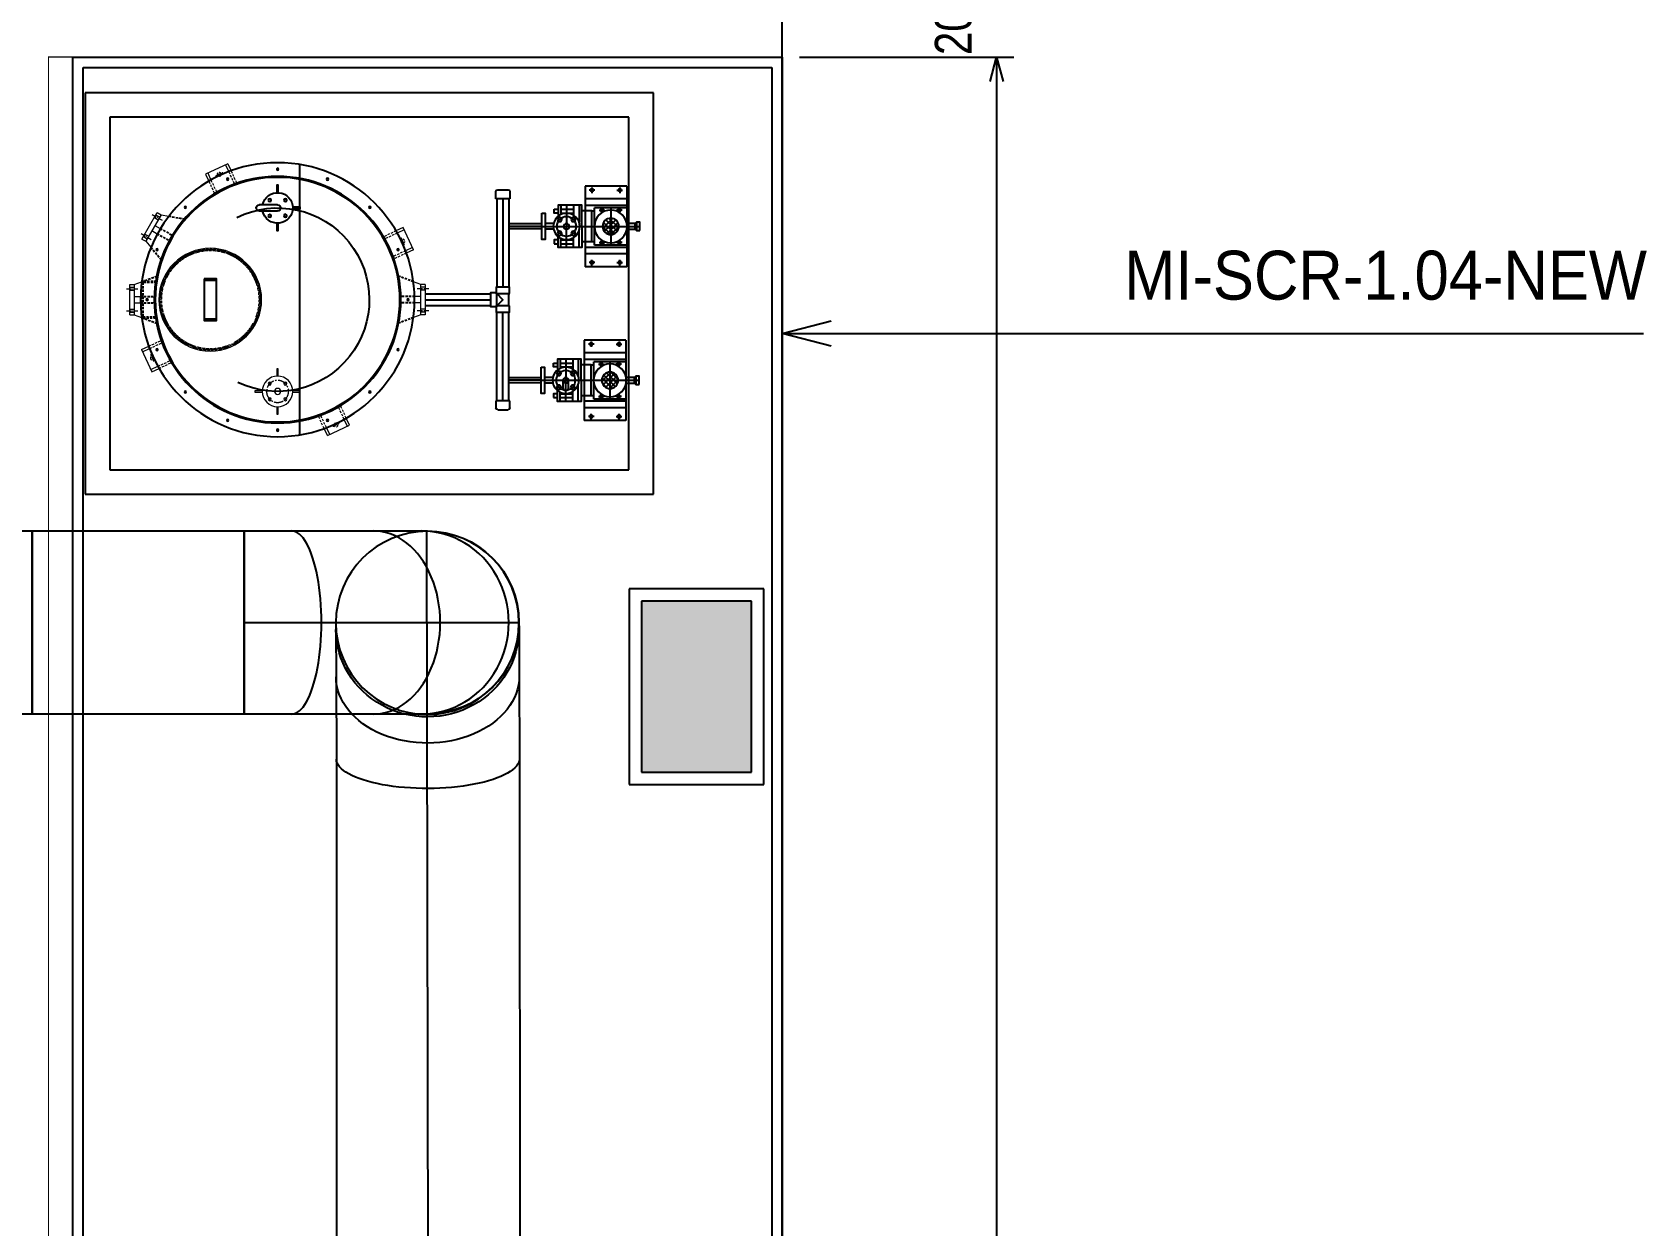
# Model space of a CAD drawing. Header units: millimetres. Extents: x -22441 to 51020, y -26401 to 84849.
# Drawn here: x 41944 to 48544, y 52023 to 56901 of the extents above; entities that cross this region are included whole.
import ezdxf

# ---------------------------------------------------------------- set-up
doc = ezdxf.new("R2010")
doc.units = ezdxf.units.MM
for name, pattern in [('CENTER', [2, 1.25, -0.25, 0.25, -0.25]), ('CENTER2', [28.575, 19.05, -3.175, 3.175, -3.175]), ('DASHED', [0.75, 0.5, -0.25]), ('HIDDEN2', [4.7625, 3.175, -1.5875]), ('IMPORT-ACAD_ISO04W100', [0]), ('IMPORT-HIDDEN', [0])]:
    doc.linetypes.add(name, pattern=pattern)
doc.layers.get('Defpoints').update_dxf_attribs({"color": 5})
doc.layers.add('!movic.Dim 16', color=253, linetype='Continuous', lineweight=5)
doc.layers.add('CSLAYER49', color=7, linetype='Continuous', lineweight=9)
doc.layers.add('KHUAT', color=7, linetype='IMPORT-HIDDEN', lineweight=9, true_color=0xcccccc)
doc.layers.add('tam', color=9, linetype='IMPORT-ACAD_ISO04W100', lineweight=9, true_color=0x808080)
for name, color, linetype in [('SEAS-CCL-DUCT TEXT', 7, 'Continuous'), ('TKS-PEA', 6, 'Continuous'), ('虚线层', 2, 'DASHED')]:
    doc.layers.add(name, color=color, linetype=linetype)
doc.styles.add('.VnBook-AntiquaH', font='')
doc.styles.add('Seas-Arial', font='arial.ttf', dxfattribs={"width": 0.9})
doc.styles.get("Standard").update_dxf_attribs({"font": 'arial.ttf'})
doc.styles.get('.VnBook-AntiquaH').set_extended_font_data('.VnArial NarrowH')
doc.dimstyles.new('1-100(MC)', dxfattribs={"dimtxt": 150, "dimasz": 100, "dimexe": 70, "dimexo": 70, "dimgap": 100, "dimtad": 1, "dimdec": 0, "dimzin": 0, "dimdsep": 46, "dimtxsty": '.VnBook-AntiquaH', "dimblk": 'OPEN30', "dimcen": 0, "dimdle": 70, "dimclrd": 8, "dimclre": 8, "dimclrt": 4, "dimadec": 0, "dimazin": 0, "dimtfac": 1, "dimtdec": 0, "dimtofl": 0, "dimtmove": 0, "dimatfit": 3, "dimldrblk": 'OPEN30', "dimfxl": 1, "dimtolj": 1, "dimtzin": 0, "dimlwd": -1, "dimlwe": -1, "dimarcsym": 0})
doc.dimstyles.new('HVAC - 100', dxfattribs={"dimscale": 100, "dimtxt": 2, "dimasz": 2, "dimexe": 1, "dimexo": 3, "dimgap": 1.5, "dimtad": 1, "dimdec": 0, "dimzin": 9, "dimdsep": 46, "dimtxsty": 'Seas-Arial', "dimcen": 0, "dimclrd": 256, "dimclre": 256, "dimclrt": 7, "dimadec": 0, "dimazin": 2, "dimtfac": 1, "dimtdec": 0, "dimtofl": 0, "dimtmove": 0, "dimatfit": 3, "dimfxl": 0.5, "dimtolj": 1, "dimtzin": 0, "dimarcsym": 0})
pattern_1 = [(45, (-29924.068, -14770.311), (-10.0441304, 10.0441304), []), (135, (-29924.068, -14770.311), (-10.0441304, -10.0441304), [])]

# ---------------------------------------------------------------- blocks, each defined once
blk = doc.blocks.new('hhhh')
at = {"color": 4, "linetype": 'HIDDEN2', "ltscale": 3}
for p, q in [((386143.3, -121908.3), (386081.3, -121885.7)), ((386148.5, -121969.3), (386091.5, -121969.3)), ((386148.5, -121994.3), (386091.5, -121994.3)), ((386143.3, -122055.3), (386081.3, -122077.9))]:
    blk.add_line(p, q, dxfattribs=at)
at = {"color": 0, "lineweight": 5, "ltscale": 0.5}
for p, q in [((386173.6, -121919.3), (386143.3, -121908.3)), ((386173.6, -122044.3), (386143.3, -122055.3))]:
    blk.add_line(p, q, dxfattribs=at)
at = {"layer": 'CSLAYER49'}
for p, q in [((386173.6, -121969.3), (386148.5, -121969.3)), ((386191.6, -121919.3), (386173.6, -121919.3)), ((386173.6, -121919.3), (386173.6, -122044.3)), ((386191.6, -121930.8), (386173.6, -121930.8)), ((386191.6, -121942.8), (386173.6, -121942.8)), ((386191.6, -122044.3), (386191.6, -121919.3)), ((386173.6, -121994.3), (386148.5, -121994.3)), ((386191.6, -122020.8), (386173.6, -122020.8)), ((386191.6, -122032.8), (386173.6, -122032.8)), ((386191.6, -122044.3), (386173.6, -122044.3))]:
    blk.add_line(p, q, dxfattribs=at)
at = {"layer": 'CSLAYER49', "color": 19, "linetype": 'CENTER2'}
for p, q in [((386205.8, -121936.8), (386158.6, -121936.8)), ((386205.8, -122026.8), (386158.6, -122026.8))]:
    blk.add_line(p, q, dxfattribs=at)
blk = doc.blocks.new('HJKGHJ')
blk.add_lwpolyline([(327822.6, -204890.1), (327822.6, -204720.1), (327872.6, -204720.1), (327872.6, -204890.1)], close=True)
at = {"color": 0, "lineweight": 5, "ltscale": 0.5}
blk.add_circle((327847.6, -204805.1), 210, dxfattribs=at)
at = {"layer": 'KHUAT', "linetype": 'DASHED', "lineweight": 5, "ltscale": 2}
for radius in [206, 204, 200]:
    blk.add_circle((327847.6, -204805.1), radius, dxfattribs=at)
at = {"layer": '虚线层', "ltscale": 3}
for p, q in [((327822.6, -204727.1), (327872.6, -204727.1)), ((327872.6, -204883.1), (327822.6, -204883.1))]:
    blk.add_line(p, q, dxfattribs=at)
blk = doc.blocks.new('*U12')
at = {"color": 0, "linetype": 'CENTER2', "transparency": 16777216}
for p, q in [((-5.12, 0), (-1, 0)), ((0, 1), (0, 5.12)), ((1, 0), (5.12, 0)), ((0, -5.12), (0, -1))]:
    blk.add_line(p, q, dxfattribs=at)
at = {"color": 0, "linetype": 'Continuous', "transparency": 16777216}
for p, q in [((-0.5, 0), (0.5, 0)), ((0, -0.5), (0, 0.5))]:
    blk.add_line(p, q, dxfattribs=at)
blk = doc.blocks.new('*U11')
blk.add_circle((0, 0), 5)
at = {"linetype": 'CENTER2'}
blk.add_blockref('*U12', (0, 0), dxfattribs=at)
blk = doc.blocks.new('*U10')
at = {"layer": '!movic.Dim 16', "color": 0, "linetype": 'ByBlock', "lineweight": -2, "transparency": 16777216}
for p, rotation in [((329332.6, -204410.2), 22.5), ((329332.6, -204410.2), 22.5), ((329332.6, -204410.2), 22.5), ((329332.6, -204410.2), 22.5), ((329740.7, -204410.2), 337.4999999999999), ((329740.7, -204410.2), 337.4999999999999), ((329740.7, -204410.2), 337.4999999999999), ((329740.7, -204410.2), 337.4999999999999), ((329159.5, -204525.8), 44.99999999999999), ((329159.5, -204525.8), 44.99999999999999), ((329159.5, -204525.8), 44.99999999999999), ((329159.5, -204525.8), 44.99999999999999), ((329913.8, -204525.8), 315), ((329913.8, -204525.8), 315), ((329913.8, -204525.8), 315), ((329913.8, -204525.8), 315), ((329043.9, -204698.9), 67.50000000000001), ((329043.9, -204698.9), 67.50000000000001), ((329043.9, -204698.9), 67.50000000000001), ((329043.9, -204698.9), 67.50000000000001), ((330029.4, -204698.9), 292.5000000000001), ((330029.4, -204698.9), 292.5000000000001), ((330029.4, -204698.9), 292.5000000000001), ((330029.4, -204698.9), 292.5000000000001), ((329003.3, -204902.9), 89.99999999999999), ((329003.3, -204902.9), 89.99999999999999), ((329003.3, -204902.9), 89.99999999999999), ((329003.3, -204902.9), 89.99999999999999), ((330070, -204902.9), 270), ((330070, -204902.9), 270), ((330070, -204902.9), 270), ((330070, -204902.9), 270), ((329043.9, -205107), 112.5), ((329043.9, -205107), 112.5), ((329043.9, -205107), 112.5), ((329043.9, -205107), 112.5), ((330029.4, -205107), 247.5), ((330029.4, -205107), 247.5), ((330029.4, -205107), 247.5), ((330029.4, -205107), 247.5), ((329159.5, -205280.1), 135), ((329159.5, -205280.1), 135), ((329159.5, -205280.1), 135), ((329159.5, -205280.1), 135), ((329913.8, -205280.1), 225), ((329913.8, -205280.1), 225), ((329913.8, -205280.1), 225), ((329913.8, -205280.1), 225), ((329332.6, -205395.7), 157.5), ((329332.6, -205395.7), 157.5), ((329332.6, -205395.7), 157.5), ((329332.6, -205395.7), 157.5), ((329740.7, -205395.7), 202.5), ((329740.7, -205395.7), 202.5), ((329740.7, -205395.7), 202.5), ((329740.7, -205395.7), 202.5), ((329536.7, -205436.3), 180), ((329536.7, -205436.3), 180), ((329536.7, -205436.3), 180), ((329536.7, -205436.3), 180)]:
    blk.add_blockref('*U11', p, dxfattribs=dict(at, rotation=rotation))
blk.add_blockref('*U11', (329536.7, -204369.6), dxfattribs=at)
blk = doc.blocks.new('llll')
at = {"color": 4, "linetype": 'HIDDEN2', "ltscale": 3}
for p, q in [((385563.6, -122428.5), (385563.6, -122477.8)), ((385567.6, -122429.2), (385567.6, -122477.8)), ((385709.6, -122477.8), (385709.6, -122429.2)), ((385713.6, -122477.8), (385713.6, -122428.5))]:
    blk.add_line(p, q, dxfattribs=at)
for points in [[(385570.6, -122480.8), (385706.6, -122480.8)], [(385570.6, -122484.8), (385706.6, -122484.8)]]:
    blk.add_lwpolyline(points, dxfattribs=at)
for centre, radius, start, end in [((385570.6, -122477.8), 7, 180, 270), ((385570.6, -122477.8), 3, 180, 270), ((385706.6, -122477.8), 3, 270, 0), ((385706.6, -122477.8), 7, 270, 0)]:
    blk.add_arc(centre, radius, start, end, dxfattribs=at)
blk = doc.blocks.new('ghdghdhdhd')
at = {"layer": 'CSLAYER49'}
for centre, radius in [((-254434.3, 27494.9), 62.5), ((-254434.3, 27539.9), 6), ((-254479.3, 27494.9), 6), ((-254434.3, 27494.9), 12.5), ((-254389.3, 27494.9), 6), ((-254434.3, 27449.9), 6)]:
    blk.add_circle(centre, radius, dxfattribs=at)
at = {"layer": 'CSLAYER49', "color": 19, "linetype": 'CENTER2', "ltscale": 2}
blk.add_circle((-254434.3, 27494.9), 45, dxfattribs=at)
blk = doc.blocks.new('*U16')
at = {"color": 0, "lineweight": 5, "ltscale": 0.5}
for p, q in [((-50, 44.9), (-50, 12.4)), ((-50, 44.9), (50, 44.9)), ((-40, 44.9), (-40, 13.3)), ((40, 44.9), (40, 13.3)), ((50, 44.9), (50, 12.4))]:
    blk.add_line(p, q, dxfattribs=at)
at = {"color": 7, "linetype": 'HIDDEN2', "ltscale": 3}
for p, q in [((-50, 12.4), (-50, -44.9)), ((-40, 13.3), (-40, -43.9)), ((40, 13.3), (40, -43.9)), ((50, 12.4), (50, -44.9))]:
    blk.add_line(p, q, dxfattribs=at)
blk.add_circle((0, 19.9), 8, dxfattribs=at)
at = {"layer": 'tam', "color": 253, "linetype": 'CENTER', "lineweight": 5, "ltscale": 0.2}
blk.add_line((-16, 19.9), (16, 19.9), dxfattribs=at)
blk = doc.blocks.new('*U15')
at = {"layer": '!movic.Dim 16', "color": 0, "linetype": 'ByBlock', "lineweight": -2, "transparency": 16777216}
blk.add_blockref('*U16', (329536.7, -204013.3), dxfattribs=at)
for p, rotation in [((328991.5, -204558.4), 90), ((328991.5, -204558.4), 90), ((328991.5, -204558.4), 90), ((328991.5, -204558.4), 90), ((330081.8, -204558.4), 270), ((330081.8, -204558.4), 270), ((330081.8, -204558.4), 270), ((330081.8, -204558.4), 270), ((329536.7, -205103.5), 180), ((329536.7, -205103.5), 180), ((329536.7, -205103.5), 180), ((329536.7, -205103.5), 180)]:
    blk.add_blockref('*U16', p, dxfattribs=dict(at, rotation=rotation))
blk = doc.blocks.new('*U18')
at = {"color": 0, "lineweight": 5, "ltscale": 0.5}
blk.add_lwpolyline([(-15, 2.5), (15, 2.5), (15, -2.5), (-15, -2.5)], dxfattribs=at)
blk = doc.blocks.new('*U17')
at = {"layer": '!movic.Dim 16', "color": 0, "linetype": 'ByBlock', "lineweight": -2, "transparency": 16777216}
for p, rotation in [((385988.6, -121904.3), 89.99999999999997), ((385988.6, -121904.3), 89.99999999999997), ((385988.6, -121904.3), 89.99999999999997), ((385988.6, -121904.3), 89.99999999999997), ((385911.2, -121981.8), 179.9999999999999), ((385911.2, -121981.8), 179.9999999999999), ((385911.2, -121981.8), 179.9999999999999), ((385911.2, -121981.8), 179.9999999999999), ((385988.6, -122059.3), 269.9999999999999), ((385988.6, -122059.3), 269.9999999999999), ((385988.6, -122059.3), 269.9999999999999), ((385988.6, -122059.3), 269.9999999999999)]:
    blk.add_blockref('*U18', p, dxfattribs=dict(at, rotation=rotation))
blk.add_blockref('*U18', (386066.1, -121981.8), dxfattribs=at)
blk = doc.blocks.new('PVC112')
for p, q in [((-25, 24), (-28, 24)), ((0, 24), (3, 24)), ((-25, -24), (-28, -24)), ((0, -24), (3, -24))]:
    blk.add_line(p, q)
blk.add_lwpolyline([(-25, 24.5), (-25, -24.5, 0.414214), (-23, -26.5), (0, -26.5), (0, 26.5), (-23, 26.5, 0.414214)], format="xyb", close=True)
blk = doc.blocks.new('A$7E95C11161D139')
at = {"lineweight": -3, "ltscale": 20, "transparency": 33554523}
h = blk.add_hatch(color=256, dxfattribs=at)
h.dxf.hatch_style = 1
h.paths.add_polyline_path([(-2923.7, 2774.8), (-2223.7, 2774.8), (-2223.7, 2324.8), (-2923.7, 2324.8)])
at = {"lineweight": -3, "ltscale": 0.5}
h = blk.add_hatch(dxfattribs=at)
h.set_pattern_fill('ANSI37', color=256, scale=113.636364, angle=90, style=0)
h.set_pattern_definition(pattern_1)
edge = h.paths.add_edge_path()
edge.add_arc((-1321.3, 2196.1), 33.5, 90, 450)
h = blk.add_hatch(dxfattribs=at)
h.set_pattern_fill('ANSI37', color=256, scale=113.636364, angle=90, style=0)
h.set_pattern_definition(pattern_1)
edge = h.paths.add_edge_path()
edge.add_arc((-692.3, 2199.1), 33.5, 90, 450)
at = {"lineweight": -3, "ltscale": 20}
for p, q in [((0, 2900), (-17000, 2900)), ((-42, 2858), (-16958, 2858)), ((-42, 42), (-42, 2858)), ((0, 0), (0, 2900)), ((-1786.6, 2373.4), (-145.6, 2373.4)), ((-1786.6, 50.7), (-1786.6, 2373.4)), ((-145.6, 2373.4), (-145.6, 50.7)), ((-1686.6, 2273.4), (-245.6, 2273.4)), ((-1686.6, 150.7), (-1686.6, 2273.4)), ((-245.6, 2273.4), (-245.6, 150.7)), ((-1434.1, 1787), (-1404.6, 1787)), ((-1404.6, 1787), (-1404.6, 1729.8)), ((-549.3, 1787), (-578.9, 1787)), ((-578.9, 1787), (-578.9, 1729.8)), ((-1441.3, 1737), (-1441.3, 1779.9)), ((-1404.6, 1729.8), (-1434.1, 1729.8)), ((-578.9, 1729.8), (-549.3, 1729.8)), ((-542.2, 1737), (-542.2, 1779.9)), ((-245.6, 150.7), (-1686.6, 150.7)), ((-16958, 42), (-42, 42)), ((-145.6, 50.7), (-1786.6, 50.7)), ((-17000, 0), (0, 0))]:
    blk.add_line(p, q, dxfattribs=at)
at = {"lineweight": -3}
for p, q in [((-2973.7, 2274.8), (-2973.7, 2824.8)), ((-2973.7, 2824.8), (-2173.7, 2824.8)), ((-2923.7, 2324.8), (-2923.7, 2774.8)), ((-2923.7, 2774.8), (-2223.7, 2774.8)), ((-2223.7, 2774.8), (-2223.7, 2324.8)), ((-2173.7, 2824.8), (-2173.7, 2274.8)), ((-2223.7, 2324.8), (-2923.7, 2324.8)), ((-1321.3, 1915), (-1321.3, 2315)), ((-692.3, 1917.9), (-692.3, 2317.9)), ((-2173.7, 2274.8), (-2973.7, 2274.8)), ((-1156.6, 2261.5), (-1486.1, 2261.5)), ((-1486.1, 2261.5), (-1486.1, 2091.1)), ((-1469.1, 2221.8), (-1469.1, 2244.5)), ((-1433.9, 2261.5), (-1433.9, 2091.1)), ((-1407.1, 2261.5), (-1407.1, 2091.1)), ((-1245.5, 2261.5), (-1397.8, 2261.5)), ((-1235.6, 2261.5), (-1235.6, 2091.1)), ((-1208.8, 2261.5), (-1208.8, 2091.1)), ((-1173.6, 2221.8), (-1173.6, 2244.5)), ((-1156.6, 2261.5), (-1156.6, 2091.1)), ((-857.1, 2264.5), (-857.1, 2094)), ((-527.5, 2264.5), (-857.1, 2264.5)), ((-840, 2224.7), (-840, 2247.4)), ((-804.8, 2264.5), (-804.8, 2094)), ((-778.1, 2264.5), (-778.1, 2094)), ((-616.5, 2264.5), (-768.7, 2264.5)), ((-606.6, 2264.5), (-606.6, 2094)), ((-579.8, 2264.5), (-579.8, 2094)), ((-544.6, 2224.7), (-544.6, 2247.4)), ((-527.5, 2264.5), (-527.5, 2094)), ((-1480.4, 2233.1), (-1457.7, 2233.1)), ((-1162.2, 2233.1), (-1185, 2233.1)), ((-851.4, 2236.1), (-828.7, 2236.1)), ((-533.2, 2236.1), (-555.9, 2236.1)), ((-1480.4, 2119.5), (-1457.7, 2119.5)), ((-1469.1, 2130.9), (-1469.1, 2108.1)), ((-1397.8, 2130.2), (-1245.5, 2130.2)), ((-1384.4, 2130.2), (-1384.4, 2077.9)), ((-1384.4, 2118.9), (-1258.3, 2118.9)), ((-1258.3, 2118.9), (-1258.3, 2130.2)), ((-1258.3, 2118.9), (-1258.3, 2077.9)), ((-1162.2, 2119.5), (-1185, 2119.5)), ((-1173.6, 2130.9), (-1173.6, 2108.1)), ((-851.4, 2122.4), (-828.7, 2122.4)), ((-840, 2133.8), (-840, 2111.1)), ((-768.7, 2133.2), (-616.5, 2133.2)), ((-755.4, 2133.2), (-755.4, 2080.9)), ((-755.4, 2121.8), (-629.2, 2121.8)), ((-629.2, 2121.8), (-629.2, 2133.2)), ((-629.2, 2121.8), (-629.2, 2080.9)), ((-533.2, 2122.4), (-555.9, 2122.4)), ((-544.6, 2133.8), (-544.6, 2111.1)), ((-1156.6, 2091.1), (-1486.1, 2091.1)), ((-1407.7, 2066.6), (-1338.6, 2066.6)), ((-1235, 2066.6), (-1304.1, 2066.6)), ((-527.5, 2094), (-857.1, 2094)), ((-778.7, 2069.5), (-709.6, 2069.5)), ((-778.7, 2046.8), (-738.2, 2046.8)), ((-605.9, 2069.5), (-675, 2069.5)), ((-605.9, 2046.8), (-646.4, 2046.8)), ((-1407.7, 2043.9), (-1367.2, 2043.9)), ((-1407.7, 2015.4), (-1321.3, 2015.4)), ((-1407.7, 1992.7), (-1370.3, 1992.7)), ((-1353.6, 2026), (-1321.3, 2026)), ((-1353.6, 2004.9), (-1321.3, 2004.9)), ((-1321.3, 2004.9), (-1321.3, 2026)), ((-1321.3, 2023.7), (-1319.1, 2023.7)), ((-1235, 2015.4), (-1321.3, 2015.4)), ((-1321.3, 2007.2), (-1319.1, 2007.2)), ((-1235, 2043.9), (-1275.4, 2043.9)), ((-1235, 1992.7), (-1272.4, 1992.7)), ((-778.7, 2018.4), (-692.3, 2018.4)), ((-778.7, 1995.7), (-741.3, 1995.7)), ((-605.9, 2018.4), (-692.3, 2018.4)), ((-605.9, 1995.7), (-643.4, 1995.7)), ((-1332.7, 1962.7), (-1332.7, 1928.6)), ((-1310, 1962.7), (-1310, 1928.6)), ((-703.7, 1965.6), (-703.7, 1931.5)), ((-680.9, 1965.6), (-680.9, 1931.5)), ((-2685.7, 700.8), (-2685.7, -165.8)), ((-2685.7, 700.8), (-1936.9, 700.8)), ((-1936.9, 700.8), (-2685.7, 700.8)), ((-1936.9, -165.8), (-1936.9, 700.8)), ((-2685.7, -165.8), (-1936.9, -165.8))]:
    blk.add_line(p, q, dxfattribs=at)
at = {"lineweight": -3, "ltscale": 0.5}
for p, q in [((-1397.8, 2261.5), (-1397.8, 2130.2)), ((-1338.4, 2301.3), (-1332.7, 2296.1)), ((-1332.7, 2296.1), (-1310, 2296.1)), ((-1304.3, 2301.3), (-1310, 2296.1)), ((-1245.5, 2261.5), (-1245.5, 2130.2)), ((-768.7, 2264.5), (-768.7, 2133.2)), ((-758.5, 2245.7), (-758.5, 2222.9)), ((-709.4, 2304.3), (-703.7, 2299)), ((-703.7, 2299), (-680.9, 2299)), ((-675.3, 2304.3), (-680.9, 2299)), ((-626.1, 2245.7), (-626.1, 2222.9)), ((-616.5, 2264.5), (-616.5, 2133.2)), ((-1376.2, 2231.4), (-1398.9, 2231.4)), ((-1245.5, 2196.1), (-1397.8, 2196.1)), ((-1387.5, 2242.7), (-1387.5, 2220)), ((-1266.5, 2231.4), (-1243.8, 2231.4)), ((-1255.1, 2242.7), (-1255.1, 2220)), ((-747.2, 2234.3), (-769.9, 2234.3)), ((-616.5, 2199.1), (-768.7, 2199.1)), ((-637.5, 2234.3), (-614.7, 2234.3)), ((-1376.2, 2160.4), (-1398.9, 2160.4)), ((-1387.5, 2149), (-1387.5, 2171.8)), ((-1266.5, 2160.4), (-1243.8, 2160.4)), ((-1255.1, 2149), (-1255.1, 2171.8)), ((-747.2, 2163.3), (-769.9, 2163.3)), ((-758.5, 2152), (-758.5, 2174.7)), ((-637.5, 2163.3), (-614.7, 2163.3)), ((-626.1, 2152), (-626.1, 2174.7)), ((-762.8, 1995.7), (-762.8, 2046.8)), ((-746.9, 1995.7), (-746.9, 2046.8)), ((-637.8, 1995.7), (-637.8, 2046.8)), ((-621.9, 1995.7), (-621.9, 2046.8)), ((-1391.8, 1992.7), (-1391.8, 2043.9)), ((-1375.9, 1992.7), (-1375.9, 2043.9)), ((-1266.8, 1992.7), (-1266.8, 2043.9)), ((-1250.9, 1992.7), (-1250.9, 2043.9)), ((-629.2, 762), (-629.2, 837)), ((-604.2, 837), (-604.2, 762))]:
    blk.add_line(p, q, dxfattribs=at)
at = {"lineweight": -3, "extrusion": (0.99999, -0.004519, 0)}
for p, q in [((-2866.3, 1826.6), (-4917.2, 1827.4)), ((-2530.7, 1825), (-2866.3, 1826.6)), ((-2336.8, 1824.2), (-2530.7, 1825)), ((-2311.3, 1824), (-2336.8, 1824.2)), ((-2869.7, 1077.7), (-4920.6, 1078.6)), ((-2534, 1076.2), (-2869.7, 1077.7)), ((-2340.2, 1075.3), (-2534, 1076.2)), ((-2314.7, 1075.2), (-2340.2, 1075.3))]:
    blk.add_line(p, q, dxfattribs=at)
at = {"lineweight": -3, "ltscale": 0.3}
blk.add_line((-1016.5, 1782.8), (-967, 1782.8), dxfattribs=at)
at = {"lineweight": -3, "extrusion": (-3.9317e-05, 1, 0)}
for p, q in [((-2685.7, 1449.6), (-2685.7, 1424.1)), ((-2685.7, 1424.1), (-2685.7, 1230.3)), ((-2685.7, 1230.3), (-2685.7, 894.6)), ((-2685.7, 894.6), (-2685.7, 700.8))]:
    blk.add_line(p, q, dxfattribs=at)
at = {"lineweight": -3}
for points in [[(-1338.4, 2315), (-1304.3, 2315), (-1304.3, 2301.3), (-1338.4, 2301.3)], [(-709.4, 2317.9), (-675.3, 2317.9), (-675.3, 2304.3), (-709.4, 2304.3)], [(-1391.8, 1965.4), (-1391.8, 1981.4), (-1375.9, 1981.4), (-1375.9, 1965.4)], [(-1250.9, 1965.4), (-1250.9, 1981.4), (-1266.8, 1981.4), (-1266.8, 1965.4)], [(-762.8, 1968.4), (-762.8, 1984.3), (-746.9, 1984.3), (-746.9, 1968.4)], [(-621.9, 1968.4), (-621.9, 1984.3), (-637.8, 1984.3), (-637.8, 1968.4)]]:
    blk.add_lwpolyline(points, close=True, dxfattribs=at)
for points in [[(-1310, 2296.1), (-1310, 2261.5), (-1332.7, 2261.5), (-1332.7, 2296.1)], [(-680.9, 2299), (-680.9, 2264.5), (-703.7, 2264.5), (-703.7, 2299)], [(-1321.3, 2077.9), (-1407.7, 2077.9), (-1407.7, 1981.4), (-1363.2, 1981.4)], [(-1321.3, 2077.9), (-1235, 2077.9), (-1235, 1981.4), (-1279.5, 1981.4)], [(-692.3, 2080.9), (-778.7, 2080.9), (-778.7, 1984.3), (-734.2, 1984.3)], [(-692.3, 2080.9), (-605.9, 2080.9), (-605.9, 1984.3), (-650.5, 1984.3)], [(-1331.8, 1915), (-1331.8, 1782.8)], [(-1321.3, 1915), (-1321.3, 1782.8)], [(-1310.9, 1915), (-1310.9, 1782.8)], [(-702.8, 1917.9), (-702.8, 1785.7)], [(-692.3, 1917.9), (-692.3, 1785.7)], [(-681.9, 1917.9), (-681.9, 1785.7)], [(-2311.3, 700.8), (-2311.3, 1824)], [(-1404.6, 1782.8), (-1042.3, 1782.8)], [(-578.9, 1782.8), (-941.2, 1782.8)], [(-1404.6, 1758.4), (-1042.3, 1758.4)], [(-1404.6, 1734.1), (-1042.3, 1734.1)], [(-578.9, 1758.4), (-941.2, 1758.4)], [(-578.9, 1734.1), (-941.2, 1734.1)], [(-1016.1, 1441), (-1016.1, 1707.5)], [(-991.7, 1441), (-991.7, 1707.5)], [(-967.3, 1441), (-967.3, 1707.5)], [(-4918.9, 1453), (-1938.6, 1447.9)], [(-1936.9, 700.8), (-1936.9, 1449.6)]]:
    blk.add_lwpolyline(points, dxfattribs=at)
at = {"lineweight": -3, "ltscale": 0.5, "flags": 128}
for points in [[(-1267.4, 1915), (-1267.4, 1928.6), (-1375.3, 1928.6), (-1375.3, 1915)], [(-638.3, 1917.9), (-638.3, 1931.5), (-746.3, 1931.5), (-746.3, 1917.9)]]:
    blk.add_lwpolyline(points, close=True, dxfattribs=at)
at = {"lineweight": -3, "ltscale": 0.3}
blk.add_lwpolyline([(-1016.5, 1733.3), (-991.7, 1758.1), (-967, 1733.3)], dxfattribs=at)
at = {"lineweight": -3, "ltscale": 0.5, "const_width": 8}
blk.add_lwpolyline([(-439, 927), (-1544.4, 927)], dxfattribs=at)
at = {"lineweight": -3, "ltscale": 0.5}
for points in [[(-619.2, 899.5), (-619.2, 929.5), (-614.2, 929.5), (-614.2, 899.5)], [(-679.2, 834.5), (-709.2, 834.5), (-709.2, 839.5), (-679.2, 839.5)], [(-554.3, 839.5), (-524.2, 839.5), (-524.2, 834.5), (-554.3, 834.5)]]:
    blk.add_lwpolyline(points, dxfattribs=at)
for centre, radius in [((-1321.3, 2196.1), 67), ((-692.3, 2199.1), 67), ((-1387.5, 2231.4), 5.68), ((-1321.3, 2196.1), 33.5), ((-1255.1, 2231.4), 5.68), ((-758.5, 2234.3), 5.68), ((-692.3, 2199.1), 33.5), ((-626.1, 2234.3), 5.68), ((-1387.5, 2160.4), 5.68), ((-1255.1, 2160.4), 5.68), ((-758.5, 2163.3), 5.68), ((-626.1, 2163.3), 5.68), ((-1321.3, 2015.4), 54), ((-692.3, 2018.4), 54), ((-1321.3, 2015.4), 11.4), ((-692.3, 2018.4), 11.4), ((-991.7, 837), 560), ((-991.7, 837), 504), ((-991.7, 837), 500), ((-648.5, 868.8), 6), ((-584.9, 868.8), 6), ((-648.5, 805.2), 6), ((-584.9, 805.2), 6)]:
    blk.add_circle(centre, radius, dxfattribs=at)
at = {"lineweight": -3}
for centre, radius in [((-1469.1, 2233.1), 5.68), ((-1173.6, 2233.1), 5.68), ((-840, 2236.1), 5.68), ((-544.6, 2236.1), 5.68), ((-1469.1, 2119.5), 5.68), ((-1173.6, 2119.5), 5.68), ((-840, 2122.4), 5.68), ((-544.6, 2122.4), 5.68), ((-1321.3, 2015.4), 39.8), ((-1349.5, 2043.6), 8.52), ((-1293.2, 2043.6), 8.52), ((-692.3, 2018.4), 39.8), ((-720.4, 2046.5), 8.52), ((-664.2, 2046.5), 8.52), ((-1349.5, 1987.3), 8.52), ((-1293.2, 1987.3), 8.52), ((-720.4, 1990.3), 8.52), ((-664.2, 1990.3), 8.52), ((-2313, 1449.6), 374.4)]:
    blk.add_circle(centre, radius, dxfattribs=at)
for centre, radius, start, end in [((-1353.6, 2015.4), 10.5, 90, 270), ((-2311.3, 1449.6), 374.4, 0.00225, 180.00225)]:
    blk.add_arc(centre, radius, start, end, dxfattribs=at)
at = {"lineweight": -3, "ltscale": 20}
for centre, start, end in [((-1434.1, 1779.9), 90, 180), ((-549.3, 1779.9), 360, 90), ((-1434.1, 1737), 180, 270), ((-549.3, 1737), 270, 360)]:
    blk.add_arc(centre, 7.15, start, end, dxfattribs=at)
at = {"lineweight": -3, "ltscale": 0.5}
for centre, radius, start, end in [((-991.7, 837), 375, 333.63192, 205.69403), ((-616.7, 837), 62.5, 281.53696, 258.46304), ((-616.7, 837), 12.5, 0, 180), ((-616.7, 762), 12.5, 180, 0)]:
    blk.add_arc(centre, radius, start, end, dxfattribs=at)
at = {"lineweight": -3}
for centre, ratio in [((-2868, 1452.1), 0.324933), ((-2532.3, 1450.6), 0.725788), ((-2338.5, 1449.8), 0.957222)]:
    blk.add_ellipse(centre, major_axis=(1.7, 374.4), ratio=ratio, start_param=0, end_param=3.141593, dxfattribs=at)
at = {"lineweight": -3, "extrusion": (0, 0, -1)}
for centre, ratio in [((-2311.3, 1424.1), 0.957222), ((-2311.3, 1230.3), 0.725788), ((-2311.3, 894.6), 0.324933)]:
    blk.add_ellipse(centre, major_axis=(-374.4, 0), ratio=ratio, start_param=0, end_param=3.141593, dxfattribs=at)
at = {"lineweight": -3, "ltscale": 0.3, "xscale": -1.031465539112051, "yscale": 1.031465539112051, "zscale": 1.031465539112051}
blk.add_blockref('PVC112', (-1042.3, 1758.1), dxfattribs=at)
for p, rotation in [((-941.2, 1758.1), 180.0000000000001), ((-991.7, 1707.5), 90.00000000000004)]:
    blk.add_blockref('PVC112', p, dxfattribs=dict(at, rotation=rotation))
at = {"lineweight": -3, "ltscale": 0.5}
for name, p, rotation in [('*U15', (-325652.8, -211374.5), 64.99999999999996), ('hhhh', (-122973.5, -384750.6), 90), ('*U10', (-205894.7, -328699.6), 90), ('*U17', (-123348.5, -385151.6), 90), ('ghdghdhdhd', (-161837.1, 200191.1), 135), ('HJKGHJ', (-205796.8, -327285.6), 90), ('hhhh', (-88146.2, 395756.6), 299.9999999999999), ('hhhh', (120990.1, 386424.6), 270)]:
    blk.add_blockref(name, p, dxfattribs=dict(at, rotation=rotation))
blk.add_blockref('llll', (-386630.3, 122767.8), dxfattribs=at)
blk = doc.blocks.new('_Open30')
at = {"color": 0, "linetype": 'ByBlock', "lineweight": -2}
for p, q in [((-1, 0.267949), (0, 0)), ((0, 0), (-1, -0.267949)), ((0, 0), (-1, 0))]:
    blk.add_line(p, q, dxfattribs=at)
blk = doc.blocks.new('*D3542')
at = {"layer": 'Defpoints', "color": 8}
for p, q in [((45080, 56800), (45956.5, 56800)), ((45886.5, 56700), (45886.5, 39900)), ((45080, 39800), (45956.5, 39800))]:
    blk.add_line(p, q, dxfattribs=at)
at = {"layer": 'Defpoints', "color": 0}
for p in [(45010, 56800), (45010, 39800), (45886.5, 39800)]:
    blk.add_point(p, dxfattribs=at)
at = {"layer": 'Defpoints', "color": 8, "xscale": 100, "yscale": 100, "zscale": 100}
for p, rotation in [((45886.5, 56800), 90), ((45886.5, 39800), 270)]:
    blk.add_blockref('_Open30', p, dxfattribs=dict(at, rotation=rotation))
at = {"layer": 'Defpoints', "color": 4, "insert": (45710, 48300), "char_height": 150, "attachment_point": 5, "rotation": 90, "style": '.VnBook-AntiquaH'}
blk.add_mtext('\\A1;17000', dxfattribs=at)
blk = doc.blocks.new('*D3557')
at = {"layer": 'Defpoints', "color": 8}
for p, q in [((45886.5, 57100), (45886.5, 57200)), ((45070, 57000), (45956.5, 57000)), ((45080, 56800), (45956.5, 56800)), ((45886.5, 56700), (45886.5, 56600))]:
    blk.add_line(p, q, dxfattribs=at)
at = {"layer": 'Defpoints', "color": 0}
for p in [(45000, 57000), (45010, 56800), (45886.5, 56800)]:
    blk.add_point(p, dxfattribs=at)
at = {"layer": 'Defpoints', "color": 8, "xscale": 100, "yscale": 100, "zscale": 100}
for p, rotation in [((45886.5, 57000), 270), ((45886.5, 56800), 90)]:
    blk.add_blockref('_Open30', p, dxfattribs=dict(at, rotation=rotation))
at = {"layer": 'Defpoints', "color": 4, "insert": (45710, 56951.4), "char_height": 150, "attachment_point": 5, "rotation": 90, "style": '.VnBook-AntiquaH'}
blk.add_mtext('\\A1;200', dxfattribs=at)

msp = doc.modelspace()

# ---------------------------------------------------------------- block references
at = {"xscale": -1, "rotation": 269.9999999999998}
msp.add_blockref('A$7E95C11161D139', (42109.6, 56800), dxfattribs=at)

# ---------------------------------------------------------------- texts
at = {"color": 0, "lineweight": 18, "insert": (46407.8, 56008.4), "char_height": 200, "width": 2409.403, "attachment_point": 1, "line_spacing_factor": 0.8}
msp.add_mtext('\\pxql,sm1.000000000000016,;{\\W0.9;MI-SCR-1.04-NEW}', dxfattribs=at)

# ---------------------------------------------------------------- next in the draw order: linework, layer by layer
at = {"color": 1, "const_width": 5}
msp.add_lwpolyline([(42010, 56800), (45010, 56800), (45010, 39800), (42010, 39800)], close=True, dxfattribs=at)
at = {"layer": 'SEAS-CCL-DUCT TEXT'}
msp.add_xline((45010, 64109.7), (0, 1), dxfattribs=at)
at = {"layer": 'TKS-PEA'}
msp.add_lwpolyline([(41745.3, 54863.1), (41943.8, 54863.1), (41943.8, 54114.3), (41745.3, 54114.3)], close=True, dxfattribs=at)

# ---------------------------------------------------------------- next in the draw order: dimensions: what is measured, and where the dimension line sits
at = {"layer": 'Defpoints'}
dim = msp.add_linear_dim(base=(45886.5, 56800), p1=(45000, 57000), p2=(45010, 56800), angle=90, dimstyle='1-100(MC)', dxfattribs=at)
dim.commit()
dim.dimension.update_dxf_attribs({"geometry": '*D3557', "text_midpoint": (45886.5, 56951.4), "dimtype": 160})
dim = msp.add_linear_dim(base=(45886.5, 39800), p1=(45010, 56800), p2=(45010, 39800), angle=90, dimstyle='1-100(MC)', dxfattribs=at)
dim.commit()
dim.dimension.update_dxf_attribs({"geometry": '*D3542', "text_midpoint": (45710, 48300)})

# ---------------------------------------------------------------- next in the draw order: leaders
at = {"color": 8}
msp.add_leader([(45010, 55669.9), (48531.6, 55669.9)], dimstyle='HVAC - 100', override={"dimldrblk": 'Open30'}, dxfattribs=at)

doc.saveas('drawing.dxf')
